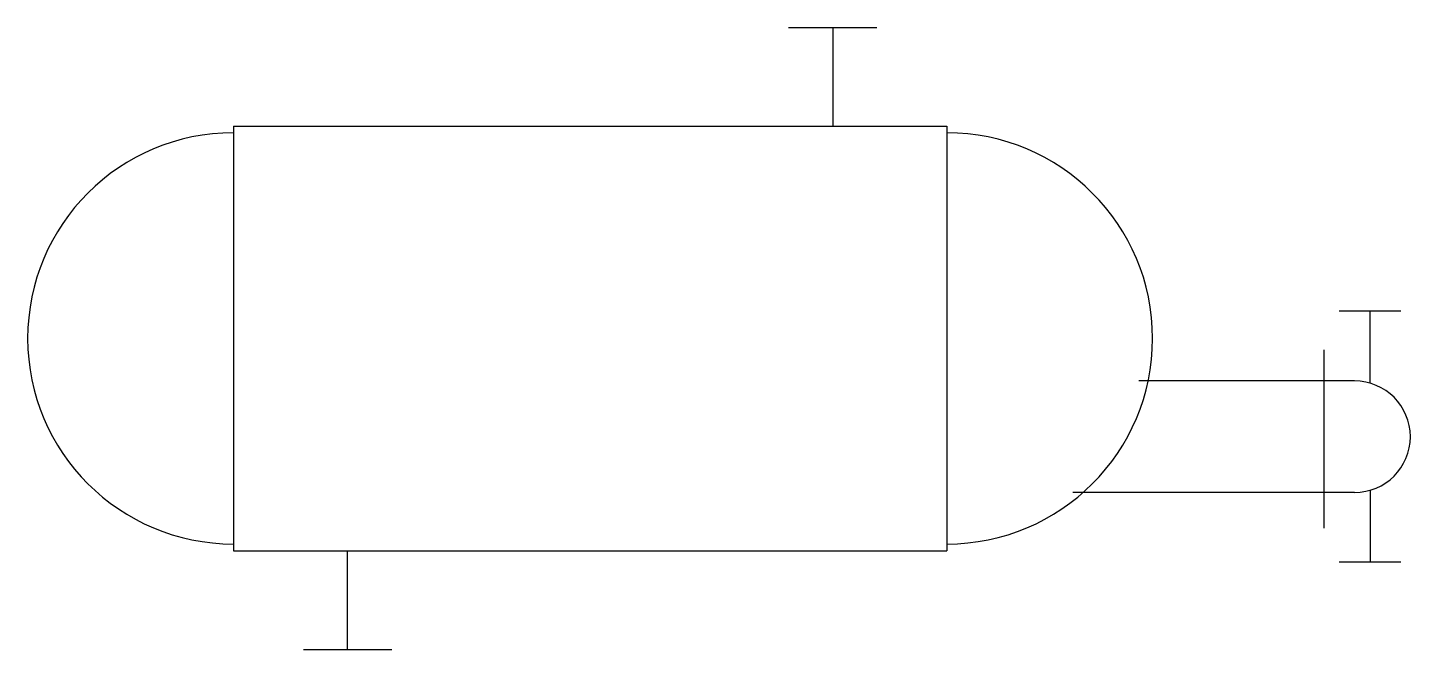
# Model space of a CAD drawing. Header units: metres. Extents: x 87582 to 89167, y -138763 to -138049.
import ezdxf

# ---------------------------------------------------------------- set-up
doc = ezdxf.new("R2010")
doc.units = ezdxf.units.M
doc.layers.add('DET1', color=1, linetype='Continuous')

msp = doc.modelspace()

# ---------------------------------------------------------------- linework, layer by layer
at = {"layer": 'DET1'}
for p, q in [((88454.3, -138049.44), (88555.45, -138049.44)), ((88504.88, -138049.44), (88504.88, -138162.46)), ((87817.65, -138162.46), (88635.78, -138162.46)), ((87817.65, -138162.46), (87817.65, -138649.86)), ((88635.78, -138162.46), (88635.78, -138649.86)), ((89156.57, -138374.8), (89085.77, -138374.8)), ((89121.17, -138457.5), (89121.17, -138374.8)), ((89068.37, -138623.77), (89068.37, -138419.22)), ((89103.4, -138454.96), (88856.08, -138454.96)), ((89103.4, -138582.95), (88780.43, -138582.95)), ((89121.17, -138580.41), (89121.17, -138663.11)), ((87817.65, -138649.86), (88635.78, -138649.86)), ((87948.55, -138763.06), (87948.55, -138650.05)), ((89156.57, -138663.11), (89085.77, -138663.11)), ((87897.98, -138763.06), (87999.13, -138763.06))]:
    msp.add_line(p, q, dxfattribs=at)
for centre, radius, start, end in [((87817.65, -138406.16), 236, 90, 270), ((88635.78, -138406.16), 236, 270, 90), ((89103.4, -138518.96), 63.98, 270, 90)]:
    msp.add_arc(centre, radius, start, end, dxfattribs=at)

doc.saveas('drawing.dxf')
